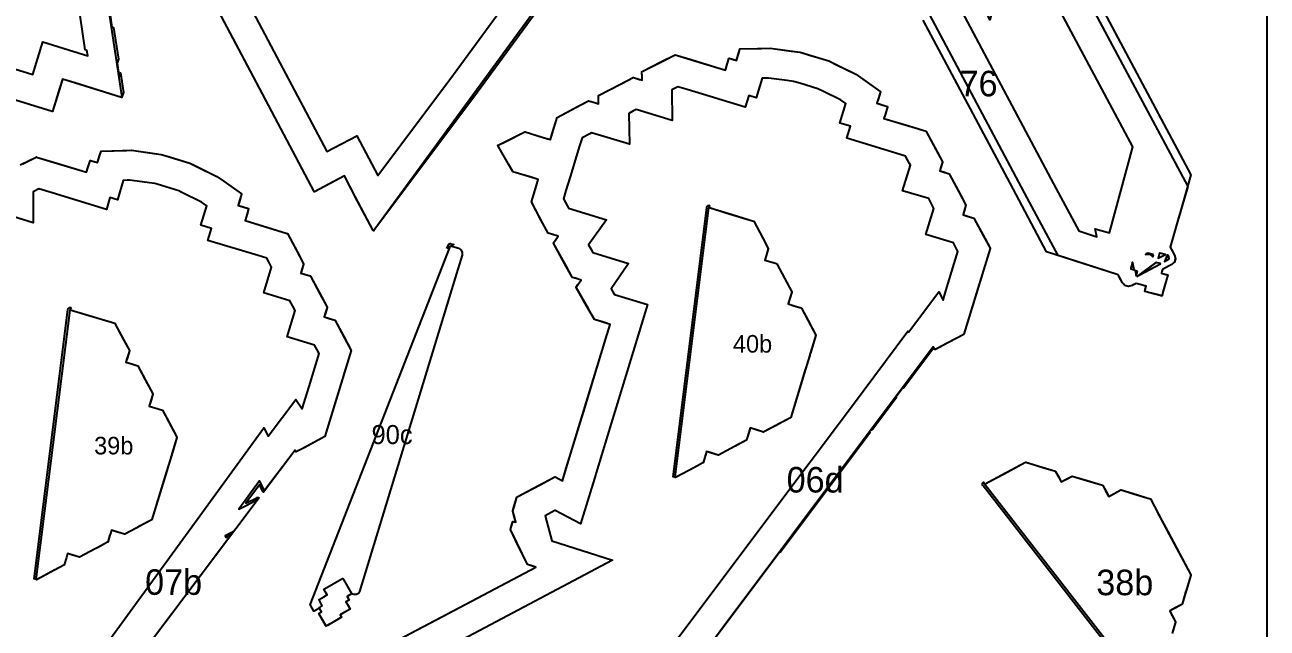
# Model space of a CAD drawing. Header units: millimetres. Extents: x 0 to 500, y 0 to 700.
# Drawn here: x 208.3 to 500, y 285.6 to 427.4 of the extents above; entities that cross this region are included whole.
import ezdxf
from ezdxf.enums import TextEntityAlignment as Align

# ---------------------------------------------------------------- set-up
doc = ezdxf.new("R2010")
doc.units = ezdxf.units.MM
for name, color, linetype in [('CORTE', 1, 'Continuous'), ('GRABADO', 5, 'Continuous'), ('HOJA', 8, 'Continuous')]:
    doc.layers.add(name, color=color, linetype=linetype)

msp = doc.modelspace()

# ---------------------------------------------------------------- linework, layer by layer
at = {"layer": 'CORTE'}
for points in [[(176.16, 426.23), (210.19, 415.74), (212.54, 423.36), (222.09, 420.41), (223.07, 420.12), (222.88, 421.34), (222.48, 421.47), (219.7, 440.92), (219.83, 441.35), (207.56, 521.9)], [(214.97, 516.4), (231.12, 410.42), (231.12, 410.41), (231.12, 410.4), (231.12, 410.4), (231.12, 410.39), (231.12, 410.38), (231.12, 410.38), (231.12, 410.37), (231.11, 410.36), (231.11, 410.36), (231.1, 410.35), (231.1, 410.35), (231.09, 410.34), (231.08, 410.34), (231.08, 410.34), (231.07, 410.33), (231.06, 410.33), (231.06, 410.33), (231.05, 410.33), (231.04, 410.33), (231.03, 410.33), (231.03, 410.33), (221.22, 413.36), (217.17, 414.61), (216.49, 412.42), (214.84, 407.05), (214.84, 407.05), (214.83, 407.04), (214.83, 407.04), (214.82, 407.03), (214.82, 407.03), (214.81, 407.02), (214.81, 407.02), (214.8, 407.01), (214.8, 407.01), (214.79, 407.01), (214.78, 407.01), (214.77, 407), (214.77, 407), (214.76, 407), (214.75, 407.01), (214.75, 407.01), (178.42, 418.21)], [(260.44, 433.09), (266.78, 421.08), (266.78, 421.08), (279.2, 397.6), (286.25, 401.32), (291.2, 391.97), (309, 415.72), (358.23, 483.09)], [(354.07, 466.37), (290.24, 379.03), (290.24, 379.03), (290.24, 379.02), (290.23, 379.01), (290.22, 379.01), (290.22, 379.01), (290.21, 379.01), (290.2, 379), (290.2, 379), (290.19, 379), (290.18, 379), (290.18, 379), (290.17, 379), (290.16, 379), (290.15, 379.01), (290.15, 379.01), (290.14, 379.01), (290.14, 379.02), (290.13, 379.02), (290.13, 379.03), (290.12, 379.03), (290.12, 379.04), (286.46, 385.96), (283.34, 391.86), (280.14, 390.17), (276.35, 388.17), (276.35, 388.17), (276.34, 388.16), (276.33, 388.16), (276.33, 388.16), (276.32, 388.16), (276.31, 388.16), (276.3, 388.16), (276.3, 388.16), (276.29, 388.17), (276.28, 388.17), (276.28, 388.17), (276.27, 388.18), (276.27, 388.18), (276.26, 388.19), (276.26, 388.19), (276.25, 388.2), (262.71, 413.82), (251.01, 435.94)], [(461.72, 430.38), (482.11, 392.12), (479.5, 382.97), (479.13, 381.7), (477.25, 375.12), (477.82, 374.06), (478.26, 373.23), (478.39, 372.67), (478.45, 372.43), (478.38, 372.19), (478.21, 371.63), (478.03, 371.47), (477.61, 371.07), (476.96, 370.73), (475.39, 369.9), (475.26, 369.4), (475.19, 369.13), (475.16, 369.03), (476.26, 368.73), (476.41, 368.69), (476.65, 368.63), (475.7, 365.08), (475.38, 363.92), (475.35, 363.79), (475.32, 363.68), (475.06, 363.75), (474.89, 363.79), (474.14, 364), (471.28, 364.76), (471.38, 365.12), (471.6, 365.97), (471.43, 366.01), (470.72, 366.2), (469.58, 366.51), (469.22, 366.61), (468.56, 366.25), (468.56, 366.25), (468.27, 366.1), (467.69, 365.97), (467.44, 365.91), (466.85, 366.09), (466.6, 366.16), (466.19, 366.61), (466.02, 366.79), (465.31, 368.11), (465.04, 368.61), (458.67, 370.68), (448.23, 374.06), (439.64, 390.18), (419.25, 428.45)], [(283.04, 276.04), (311.67, 291.18), (328.28, 299.96), (327.14, 300.32), (326.37, 300.57), (326.36, 300.57), (326.36, 300.57), (326.35, 300.58), (326.34, 300.58), (326.34, 300.59), (326.33, 300.59), (326.33, 300.6), (326.33, 300.6), (323.52, 306.32), (322.32, 308.78), (322.31, 308.79), (322.31, 308.79), (322.31, 308.8), (322.31, 308.81), (322.31, 308.81), (322.31, 308.82), (322.31, 308.83), (322.31, 308.83), (322.72, 310.11), (322.89, 310.66), (322.9, 310.67), (322.9, 310.68), (322.9, 310.68), (322.91, 310.69), (322.91, 310.69), (322.92, 310.7), (322.93, 310.7), (322.93, 310.71), (322.94, 310.71), (322.94, 310.71), (322.95, 310.71), (322.96, 310.71), (322.97, 310.71), (322.98, 310.71), (322.98, 310.71), (322.99, 310.71), (323.21, 310.64), (323.59, 310.52), (323.1, 312.29), (322.88, 313.12), (322.88, 313.12), (322.87, 313.13), (322.87, 313.14), (322.87, 313.14), (322.88, 313.15), (322.88, 313.15), (323.18, 314.14), (323.87, 316.41), (323.87, 316.42), (323.87, 316.42), (323.88, 316.43), (323.88, 316.43), (323.89, 316.44), (323.89, 316.45), (323.9, 316.45), (323.9, 316.45), (330.11, 319.73), (332.78, 321.15), (332.79, 321.15), (332.8, 321.15), (332.8, 321.15), (332.81, 321.16), (332.82, 321.16), (332.82, 321.16), (332.83, 321.15), (332.84, 321.15), (332.85, 321.15), (332.85, 321.15), (333.67, 320.73), (334.56, 320.26), (335.45, 323.19), (335.52, 323.43), (339.78, 337.4), (344.67, 353.46), (345.75, 356.99), (343.78, 357.59), (342.07, 358.11), (342.07, 358.12), (342.06, 358.12), (342.06, 358.12), (342.05, 358.13), (342.05, 358.13), (342.04, 358.14), (342.04, 358.14), (342.03, 358.15), (340.62, 360.65), (337.78, 365.68), (337.78, 365.68), (337.78, 365.69), (337.77, 365.7), (337.77, 365.71), (337.77, 365.71), (337.77, 365.72), (337.77, 365.73), (337.78, 365.73), (337.78, 365.74), (337.78, 365.75), (337.78, 365.75), (338.18, 366.33), (338.92, 367.41), (337.6, 367.82), (336.89, 368.03), (336.89, 368.03), (336.88, 368.04), (336.87, 368.05), (336.86, 368.05), (336.86, 368.06), (336.86, 368.06), (336.85, 368.06), (335.39, 370.72), (332.45, 376.07), (332.45, 376.07), (332.44, 376.08), (332.44, 376.09), (332.44, 376.1), (332.44, 376.1), (332.44, 376.11), (332.44, 376.12), (332.44, 376.13), (332.45, 376.13), (332.45, 376.14), (332.45, 376.15), (332.84, 376.69), (333.55, 377.7), (332.02, 378.17), (331.2, 378.42), (331.19, 378.42), (331.19, 378.42), (331.18, 378.43), (331.17, 378.44), (331.17, 378.44), (331.16, 378.45), (331.16, 378.45), (329.86, 380.88), (327.26, 385.77), (327.26, 385.77), (327.26, 385.78), (327.26, 385.79), (327.25, 385.79), (327.25, 385.8), (327.25, 385.81), (327.26, 385.82), (327.26, 385.82), (328.41, 389.61), (328.86, 391.07), (327.2, 391.57), (322.93, 392.87), (322.93, 392.87), (322.93, 392.87), (322.92, 392.88), (322.91, 392.88), (322.9, 392.89), (322.9, 392.9), (322.89, 392.9), (322.89, 392.9), (321.88, 394.66), (319.39, 399), (319.39, 399.01), (319.39, 399.01), (319.38, 399.02), (319.38, 399.03), (319.38, 399.03), (319.38, 399.04), (319.38, 399.05), (319.38, 399.05), (319.39, 399.06), (319.39, 399.07), (319.39, 399.08), (319.4, 399.08), (319.4, 399.08), (319.41, 399.09), (319.42, 399.1), (319.42, 399.1), (321.24, 400), (325.72, 402.21), (325.73, 402.21), (325.74, 402.22), (325.75, 402.22), (325.77, 402.22), (325.78, 402.22), (325.78, 402.21), (330.05, 400.91), (331.7, 400.41), (332.14, 401.85), (333.28, 405.59), (333.28, 405.6), (333.29, 405.6), (333.29, 405.61), (333.3, 405.62), (333.3, 405.62), (333.31, 405.63), (333.31, 405.63), (333.32, 405.63), (338.2, 408.24), (340.63, 409.53), (340.63, 409.53), (340.65, 409.54), (340.66, 409.54), (340.67, 409.54), (340.68, 409.54), (342.32, 409.04), (343.04, 408.82), (343.02, 409.38), (342.99, 410.73), (342.99, 410.73), (342.99, 410.74), (342.99, 410.75), (343, 410.75), (343, 410.76), (343, 410.76), (343.01, 410.77), (343.01, 410.78), (343.02, 410.78), (343.03, 410.79), (348.45, 413.59), (351.15, 414.98), (351.16, 414.98), (351.17, 414.98), (351.18, 414.99), (351.19, 414.99), (351.2, 414.98), (351.2, 414.98), (352.62, 414.55), (353.23, 414.37), (353.22, 414.96), (353.21, 416.38), (353.21, 416.38), (353.21, 416.39), (353.22, 416.4), (353.22, 416.4), (353.22, 416.41), (353.23, 416.42), (353.23, 416.42), (353.24, 416.43), (353.24, 416.44), (353.25, 416.44), (358.41, 419.03), (360.98, 420.32), (360.99, 420.33), (361.01, 420.33), (361.02, 420.33), (361.03, 420.33), (361.04, 420.32), (364.96, 419.13), (372.79, 416.74), (373.05, 417.6), (373.62, 419.46), (373.62, 419.47), (373.63, 419.47), (373.63, 419.48), (373.64, 419.49), (373.64, 419.49), (373.65, 419.5), (373.66, 419.5), (373.67, 419.51), (373.68, 419.51), (373.69, 419.51), (373.7, 419.51), (373.71, 419.51), (374.88, 419.16), (375.38, 419), (375.84, 420.51), (376.2, 421.67), (376.2, 421.67), (376.2, 421.68), (376.2, 421.69), (376.21, 421.69), (376.21, 421.7), (376.22, 421.7), (376.22, 421.71), (376.23, 421.71), (376.24, 421.71), (376.24, 421.72), (376.25, 421.72), (376.26, 421.72), (380.33, 421.82), (383.31, 421.89), (383.32, 421.89), (387.36, 421.34), (390.31, 420.94), (390.32, 420.94), (393.17, 420.07), (397.07, 418.88), (397.07, 418.88), (397.08, 418.88), (399.75, 417.56), (403.41, 415.77), (403.41, 415.77), (403.41, 415.77), (405.85, 414.04), (409.17, 411.69), (409.17, 411.69), (409.18, 411.68), (409.19, 411.67), (409.19, 411.67), (409.2, 411.66), (409.2, 411.65), (409.2, 411.65), (409.2, 411.64), (409.2, 411.63), (409.2, 411.62), (409.2, 411.62), (408.72, 410.03), (408.38, 408.94), (409.14, 408.71), (410.81, 408.2), (410.82, 408.2), (410.83, 408.2), (410.83, 408.19), (410.84, 408.19), (410.85, 408.17), (410.86, 408.17), (410.86, 408.16), (410.86, 408.16), (410.86, 408.15), (410.86, 408.14), (410.86, 408.13), (410.86, 408.12), (410.86, 408.12), (410.29, 406.25), (410.03, 405.39), (416.61, 403.39), (419.91, 402.38), (419.92, 402.38), (419.93, 402.37), (419.94, 402.37), (419.95, 402.36), (419.96, 402.35), (419.96, 402.35), (422.5, 397.57), (423.77, 395.19), (423.77, 395.19), (423.77, 395.18), (423.78, 395.18), (423.78, 395.17), (423.78, 395.15), (423.78, 395.14), (423.78, 395.14), (423.34, 393.7), (423.14, 393.06), (423.82, 392.85), (425.32, 392.39), (425.33, 392.39), (425.34, 392.39), (425.34, 392.38), (425.35, 392.38), (425.36, 392.37), (425.36, 392.37), (425.37, 392.36), (425.37, 392.36), (427.98, 387.46), (429.28, 385.02), (429.28, 385.02), (429.28, 385.01), (429.29, 385), (429.29, 384.99), (429.29, 384.98), (429.28, 384.97), (429.28, 384.97), (428.82, 383.43), (428.6, 382.74), (429.39, 382.5), (431.12, 381.98), (431.12, 381.97), (431.13, 381.97), (431.14, 381.97), (431.14, 381.96), (431.15, 381.96), (431.16, 381.95), (431.16, 381.94), (433.68, 377.22), (434.93, 374.88), (434.93, 374.87), (434.93, 374.86), (434.93, 374.86), (434.94, 374.85), (434.94, 374.84), (434.93, 374.83), (434.93, 374.82), (430.83, 361.36), (428.79, 354.67), (428.79, 354.67), (428.79, 354.66), (428.78, 354.65), (428.78, 354.65), (428.77, 354.64), (428.77, 354.64), (428.76, 354.63), (424.88, 352.56), (423.42, 351.78), (422.96, 351.54), (422.21, 351.15), (422.13, 351.12), (422.13, 351.12), (422.11, 351.11), (422.04, 351.07), (422.04, 351.07), (422.03, 351.07), (422.02, 351.06), (422.01, 351.06), (422, 351.06), (421.99, 351.07), (421.99, 351.07), (421.98, 351.07), (421.97, 351.07), (421.97, 351.08), (421.96, 351.08), (421.96, 351.09), (421.95, 351.09), (421.95, 351.1), (421.94, 351.1), (421.82, 351.34), (421.62, 351.73), (322.24, 219.03)], [(323.2, 231.98), (382.74, 311.45), (382.74, 311.45), (402.37, 337.66), (402.37, 337.66), (415.64, 355.38), (415.76, 355.15), (422.9, 364.64), (423.91, 362.66), (424.59, 364.91), (427.39, 374.14), (427.22, 374.45), (426.32, 376.12), (419.87, 378.09), (421.75, 384.26), (421.52, 384.7), (420.53, 386.54), (414.4, 388.4), (416.24, 394.43), (416.05, 394.8), (415.12, 396.52), (413.82, 396.92), (401.3, 400.74), (402.15, 403.53), (399.65, 404.29), (401.04, 408.87), (399.82, 409.73), (395.84, 411.68), (394.49, 412.35), (390.25, 413.64), (388.81, 414.08), (387.32, 414.28), (382.92, 414.88), (381.46, 414.85), (381.43, 414.85), (380.04, 410.26), (378.3, 410.79), (377.45, 408), (363.83, 412.16), (361.63, 412.82), (361, 412.5), (360.25, 412.11), (360.31, 404.89), (351.86, 407.47), (351.07, 407.06), (350.09, 406.55), (350.26, 399.3), (341.39, 402), (340.96, 401.77), (339.14, 400.79), (338.58, 398.96), (336.36, 391.67), (336.36, 391.67), (335.37, 388.44), (334.8, 386.51), (335.74, 384.74), (335.99, 384.28), (344.86, 381.57), (340.67, 375.65), (341.18, 374.72), (341.64, 373.9), (350.08, 371.33), (346, 365.36), (346.39, 364.67), (346.77, 364), (354.49, 361.65), (351.12, 350.6), (345.12, 330.9), (342.44, 322.13), (342.35, 321.84), (338.8, 310.17), (332.85, 313.26), (332.79, 313.23), (330.45, 311.99), (332.07, 306.1), (346.3, 301.57), (311.15, 282.98)], [(207.83, 394.74), (210.98, 396.32), (210.99, 396.33), (211.01, 396.33), (211.02, 396.33), (211.03, 396.33), (211.04, 396.32), (215.85, 394.86), (222.79, 392.74), (223.12, 393.81), (223.62, 395.46), (223.62, 395.47), (223.63, 395.47), (223.63, 395.48), (223.64, 395.49), (223.64, 395.49), (223.65, 395.5), (223.66, 395.5), (223.67, 395.51), (223.68, 395.51), (223.69, 395.51), (223.7, 395.51), (223.71, 395.51), (224.75, 395.2), (225.38, 395), (225.95, 396.87), (226.2, 397.67), (226.2, 397.67), (226.2, 397.68), (226.2, 397.69), (226.21, 397.69), (226.21, 397.7), (226.22, 397.7), (226.22, 397.71), (226.23, 397.71), (226.24, 397.71), (226.24, 397.72), (226.25, 397.72), (226.26, 397.72), (231.25, 397.84), (233.31, 397.89), (233.32, 397.89), (238.27, 397.22), (240.31, 396.94), (240.32, 396.94), (242.29, 396.34), (247.07, 394.88), (247.07, 394.88), (247.08, 394.88), (248.92, 393.97), (253.41, 391.77), (253.41, 391.77), (253.41, 391.77), (255.1, 390.58), (259.17, 387.69), (259.17, 387.69), (259.18, 387.68), (259.19, 387.67), (259.19, 387.67), (259.2, 387.66), (259.2, 387.65), (259.2, 387.65), (259.2, 387.64), (259.2, 387.63), (259.2, 387.62), (259.2, 387.62), (258.61, 385.67), (258.38, 384.94), (259.33, 384.66), (260.81, 384.2), (260.82, 384.2), (260.83, 384.2), (260.83, 384.19), (260.84, 384.19), (260.85, 384.17), (260.86, 384.17), (260.86, 384.16), (260.86, 384.16), (260.86, 384.15), (260.86, 384.14), (260.86, 384.13), (260.86, 384.12), (260.86, 384.12), (260.36, 382.46), (260.03, 381.39), (265.86, 379.62), (269.91, 378.38), (269.92, 378.38), (269.93, 378.37), (269.94, 378.37), (269.95, 378.36), (269.96, 378.35), (269.96, 378.35), (272.22, 374.11), (273.77, 371.19), (273.77, 371.19), (273.77, 371.18), (273.78, 371.18), (273.78, 371.17), (273.78, 371.15), (273.78, 371.14), (273.78, 371.14), (273.39, 369.86), (273.14, 369.06), (273.99, 368.8), (275.32, 368.39), (275.33, 368.39), (275.34, 368.39), (275.34, 368.38), (275.35, 368.38), (275.36, 368.37), (275.36, 368.37), (275.37, 368.36), (275.37, 368.36), (277.69, 364.01), (279.28, 361.02), (279.28, 361.02), (279.28, 361.01), (279.29, 361), (279.29, 360.99), (279.29, 360.98), (279.28, 360.97), (279.28, 360.97), (278.87, 359.61), (278.6, 358.74), (279.59, 358.44), (281.12, 357.98), (281.12, 357.97), (281.13, 357.97), (281.14, 357.97), (281.14, 357.96), (281.15, 357.96), (281.16, 357.95), (281.16, 357.94), (283.39, 353.75), (284.93, 350.88), (284.93, 350.87), (284.93, 350.86), (284.93, 350.86), (284.94, 350.85), (284.94, 350.84), (284.93, 350.83), (284.93, 350.82), (281.29, 338.88), (278.79, 330.67), (278.79, 330.67), (278.79, 330.66), (278.78, 330.65), (278.78, 330.65), (278.77, 330.64), (278.77, 330.64), (278.76, 330.63), (275.32, 328.8), (274.02, 328.1), (272.96, 327.54), (272.29, 327.2), (272.12, 327.11), (272.12, 327.11), (272.11, 327.1), (272.04, 327.07), (272.04, 327.07), (272.03, 327.07), (272.02, 327.06), (272.01, 327.06), (272, 327.06), (271.99, 327.07), (271.99, 327.07), (271.98, 327.07), (271.97, 327.07), (271.97, 327.08), (271.96, 327.08), (271.96, 327.09), (271.95, 327.09), (271.95, 327.1), (271.94, 327.1), (271.79, 327.42), (271.76, 327.47), (264.62, 317.98), (263.92, 319.35), (263.45, 320.27), (258.57, 313.56), (263.01, 315.82), (257.4, 308.37), (255.33, 307.31), (255.52, 306.93), (255.89, 307.12), (256.83, 307.6), (235.72, 279.51)], [(188.52, 228.42), (249.41, 312.02), (249.41, 312.02), (264.43, 332.65), (265.43, 330.7), (271.93, 339.35), (273.46, 337.19), (275.06, 342.43), (277.39, 350.14), (276.94, 350.98), (276.33, 352.12), (269.87, 354.09), (271.75, 360.26), (271.22, 361.25), (270.53, 362.54), (264.4, 364.4), (266.24, 370.43), (265.76, 371.34), (265.12, 372.52), (263.07, 373.15), (251.3, 376.74), (252.15, 379.53), (249.65, 380.29), (251.04, 384.87), (250.3, 385.4), (249.82, 385.73), (245.02, 388.09), (244.49, 388.35), (239.37, 389.91), (238.81, 390.08), (238.24, 390.16), (232.92, 390.88), (232.38, 390.87), (231.43, 390.84), (230.04, 386.26), (228.3, 386.79), (227.45, 384), (214.71, 387.89), (211.63, 388.81), (210.42, 388.21), (210.25, 388.12), (210.31, 380.89), (201.86, 383.47)], [(472.81, 269.04), (433.69, 319.38), (433.68, 319.38), (433.68, 319.39), (433.68, 319.4), (433.67, 319.41), (433.67, 319.41), (433.67, 319.42), (433.67, 319.43), (433.67, 319.43), (433.62, 319.45), (437.97, 321.76), (443.29, 324.6), (443.3, 324.6), (443.31, 324.6), (443.31, 324.6), (443.32, 324.6), (443.33, 324.61), (443.34, 324.6), (443.35, 324.6), (447.15, 323.44), (450.28, 322.49), (450.29, 322.49), (450.3, 322.48), (450.3, 322.48), (450.31, 322.47), (450.32, 322.46), (450.32, 322.46), (450.33, 322.45), (451.06, 321.07), (451.63, 320), (452.8, 320.62), (454.18, 321.36), (454.18, 321.36), (454.19, 321.37), (454.2, 321.37), (454.21, 321.37), (454.23, 321.37), (454.23, 321.37), (454.23, 321.37), (457.6, 320.34), (461.37, 319.19), (461.37, 319.19), (461.38, 319.19), (461.39, 319.18), (461.39, 319.18), (461.4, 319.17), (461.4, 319.17), (461.41, 319.16), (462.08, 317.9), (462.79, 316.57), (463.92, 317.17), (465.64, 318.09), (465.65, 318.09), (465.66, 318.1), (465.66, 318.1), (465.68, 318.1), (465.69, 318.1), (465.69, 318.1), (465.7, 318.1), (468.51, 317.24), (472.54, 316.01), (472.55, 316.01), (472.56, 316), (472.56, 316), (472.57, 315.99), (472.58, 315.98), (472.58, 315.98), (474.41, 312.55), (474.42, 312.52), (474.7, 312), (474.72, 311.96), (476.48, 308.66), (482.09, 298.14), (482.09, 298.13), (482.09, 298.12), (482.09, 298.12), (482.1, 298.11), (482.1, 298.1), (482.1, 298.09), (482.09, 298.09), (481.04, 294.63), (480.86, 294.05), (480.01, 291.24), (480.01, 291.24), (480, 291.23), (480, 291.22), (479.99, 291.21), (479.98, 291.21), (479.98, 291.2), (479.97, 291.2), (478.59, 290.46), (477.12, 289.68), (477.52, 288.93), (477.72, 288.55), (478.5, 287.09), (478.5, 287.09), (478.5, 287.08), (478.5, 287.07), (478.51, 287.07), (478.51, 287.06), (478.5, 287.05), (478.5, 287.04), (478.5, 287.04), (477.68, 284.35)]]:
    msp.add_lwpolyline(points, dxfattribs=at)
for points in [[(451.57, 430.39), (445.75, 441.32), (440.17, 442.89), (438.87, 443.26), (434.9, 428.53), (432.3, 434.39), (432.07, 433.54), (429.22, 436.41), (427.67, 431.69), (449.86, 390.04), (455.76, 378.98), (460.04, 377.59), (459.64, 379.41), (463, 378.5), (468.44, 398.72), (451.57, 430.39)], [(368.96, 384.4), (368.94, 384.45), (373.14, 383.17), (379.42, 381.26), (379.42, 381.25), (379.43, 381.25), (379.43, 381.25), (379.44, 381.24), (379.45, 381.24), (379.46, 381.23), (379.46, 381.22), (381.49, 377.41), (382.87, 374.82), (382.87, 374.82), (382.87, 374.81), (382.88, 374.8), (382.88, 374.79), (382.88, 374.78), (382.87, 374.77), (382.87, 374.77), (382.38, 373.14), (382.06, 372.11), (383.44, 371.69), (384.82, 371.27), (384.83, 371.27), (384.84, 371.26), (384.85, 371.26), (384.86, 371.25), (384.86, 371.24), (384.87, 371.24), (384.87, 371.23), (386.67, 367.86), (388.38, 364.65), (388.38, 364.65), (388.38, 364.64), (388.38, 364.63), (388.38, 364.62), (388.38, 364.62), (388.38, 364.61), (388.38, 364.6), (387.93, 363.12), (387.53, 361.79), (388.87, 361.39), (390.62, 360.85), (390.62, 360.85), (390.63, 360.84), (390.64, 360.84), (390.65, 360.83), (390.66, 360.82), (390.66, 360.82), (390.66, 360.82), (392.16, 358), (394.03, 354.5), (394.03, 354.5), (394.03, 354.49), (394.03, 354.48), (394.03, 354.46), (394.03, 354.45), (394.03, 354.45), (392.8, 350.42), (392.79, 350.38), (392.6, 349.77), (392.59, 349.72), (391.4, 345.83), (388.14, 335.12), (388.14, 335.11), (388.13, 335.1), (388.13, 335.1), (388.13, 335.09), (388.12, 335.08), (388.11, 335.08), (388.11, 335.07), (385.11, 333.47), (384.61, 333.21), (381.79, 331.71), (381.79, 331.71), (381.78, 331.7), (381.77, 331.7), (381.76, 331.7), (381.75, 331.7), (381.74, 331.7), (381.74, 331.7), (380.11, 332.2), (378.64, 332.65), (378.42, 331.9), (378.3, 331.52), (377.79, 329.84), (377.79, 329.84), (377.78, 329.83), (377.78, 329.82), (377.78, 329.82), (377.77, 329.81), (377.76, 329.8), (377.76, 329.8), (377.76, 329.8), (375.47, 328.58), (375.42, 328.56), (374.95, 328.3), (371.17, 326.29), (371.17, 326.29), (371.16, 326.29), (371.15, 326.29), (371.15, 326.28), (371.14, 326.28), (371.13, 326.28), (371.13, 326.29), (371.12, 326.29), (369.27, 326.85), (368.36, 327.13), (368.09, 326.26), (367.55, 324.47), (367.54, 324.47), (367.54, 324.46), (367.54, 324.45), (367.53, 324.45), (367.53, 324.44), (367.52, 324.44), (367.51, 324.43), (367.51, 324.43), (365.41, 323.31), (365.39, 323.3), (361.22, 321.08), (361.11, 321.02), (361.11, 321.02), (361.1, 321.01), (361.09, 321.01), (361.09, 321.01), (361.08, 321.01), (361.07, 321.01), (361.06, 321.01), (361.05, 321.02), (361.05, 321.02), (361.04, 321.02), (361.03, 321.03), (361.03, 321.03), (361.02, 321.03), (361.02, 321.04), (361.01, 321.05), (361.01, 321.05), (361.01, 321.06), (361.01, 321.07), (361, 321.08), (361, 321.08), (361, 321.09), (361, 321.09), (368.94, 384.36), (368.94, 384.36), (368.94, 384.37), (368.95, 384.38), (368.95, 384.38), (368.96, 384.39), (368.96, 384.4), (368.96, 384.4)], [(308.22, 375.48), (309.15, 375.19), (309.9, 374.97), (310.11, 374.9), (310.64, 374.57), (310.69, 374.54), (310.72, 374.48), (311.02, 373.93), (311.02, 373.86), (311, 373.24), (309.39, 367.96), (286.92, 294.25), (286.9, 294.22), (286.63, 293.79), (286.19, 293.55), (286.14, 293.53), (285.64, 293.54), (285.59, 293.55), (285.03, 293.72), (285.05, 293.69), (284.25, 293.23), (283.97, 293.07), (284.09, 292.86), (284.41, 292.3), (284.46, 292.21), (284.39, 292.17), (283.72, 291.79), (284.64, 290.2), (284.68, 290.11), (282.91, 289.09), (282.86, 289.06), (282.82, 289.04), (282.36, 288.78), (282.63, 288.31), (282.7, 288.18), (280.31, 286.8), (279.97, 286.61), (279.15, 286.14), (279.08, 286.1), (278.93, 286.35), (277.35, 289.1), (277.46, 289.16), (277.98, 289.47), (277.98, 289.47), (277.49, 290.33), (276.27, 289.63), (276.19, 289.58), (275.35, 291.03), (275.32, 291.09), (308.22, 375.48)], [(473.3, 373.35), (473.18, 373.38), (471.95, 373.71), (471.62, 373.54), (471.45, 373.45), (472.43, 373.46), (473.16, 372.83), (473.3, 373.35)], [(474.88, 373.72), (474.75, 373.76), (474.43, 372.57), (474.42, 372.54), (475.96, 373.3), (476.14, 373.38), (474.88, 373.72)], [(477.01, 372.48), (477, 372.49), (476.95, 372.73), (476.9, 372.83), (476.61, 373.37), (476.56, 373.26), (475.93, 371.76), (476.79, 372.22), (476.81, 372.24), (476.98, 372.4), (477.01, 372.48)], [(468.43, 371.4), (468.39, 371.59), (468.03, 370.24), (467.98, 370.07), (468.78, 369.85), (468.43, 371.4)], [(469.39, 368.27), (470.01, 368.6), (474.98, 371.25), (474.91, 371.27), (473.9, 371.54), (469.39, 368.27)], [(469.53, 369.49), (469.38, 369.53), (468.98, 369.64), (469.25, 368.42), (469.53, 369.49)], [(218.96, 360.4), (218.94, 360.45), (223.39, 359.09), (229.42, 357.26), (229.42, 357.25), (229.43, 357.25), (229.43, 357.25), (229.44, 357.24), (229.45, 357.24), (229.46, 357.23), (229.46, 357.22), (231.41, 353.56), (232.87, 350.82), (232.87, 350.82), (232.87, 350.81), (232.88, 350.8), (232.88, 350.79), (232.88, 350.78), (232.87, 350.77), (232.87, 350.77), (232.4, 349.21), (232.06, 348.11), (233.39, 347.71), (234.82, 347.27), (234.83, 347.27), (234.84, 347.26), (234.85, 347.26), (234.86, 347.25), (234.86, 347.24), (234.87, 347.24), (234.87, 347.23), (236.6, 343.99), (238.38, 340.65), (238.38, 340.65), (238.38, 340.64), (238.38, 340.63), (238.38, 340.62), (238.38, 340.62), (238.38, 340.61), (238.38, 340.6), (237.95, 339.18), (237.53, 337.79), (238.81, 337.4), (240.62, 336.85), (240.62, 336.85), (240.63, 336.84), (240.64, 336.84), (240.65, 336.83), (240.66, 336.82), (240.66, 336.82), (240.66, 336.82), (242.1, 334.11), (244.03, 330.5), (244.03, 330.5), (244.03, 330.49), (244.03, 330.48), (244.03, 330.46), (244.03, 330.45), (244.03, 330.45), (242.85, 326.58), (242.84, 326.54), (242.66, 325.95), (242.65, 325.91), (241.51, 322.17), (238.14, 311.12), (238.14, 311.11), (238.13, 311.1), (238.13, 311.1), (238.13, 311.09), (238.12, 311.08), (238.11, 311.08), (238.11, 311.07), (235.01, 309.42), (234.49, 309.15), (231.79, 307.71), (231.79, 307.71), (231.78, 307.7), (231.77, 307.7), (231.76, 307.7), (231.75, 307.7), (231.74, 307.7), (231.74, 307.7), (230.18, 308.18), (228.64, 308.65), (228.41, 307.87), (228.29, 307.47), (227.79, 305.84), (227.79, 305.84), (227.78, 305.83), (227.78, 305.82), (227.78, 305.82), (227.77, 305.81), (227.76, 305.8), (227.76, 305.8), (227.76, 305.8), (225.37, 304.53), (225.32, 304.5), (224.83, 304.24), (221.17, 302.29), (221.17, 302.29), (221.16, 302.29), (221.15, 302.29), (221.15, 302.28), (221.14, 302.28), (221.13, 302.28), (221.13, 302.29), (221.12, 302.29), (219.32, 302.83), (218.36, 303.13), (218.07, 302.21), (217.55, 300.47), (217.54, 300.47), (217.54, 300.46), (217.54, 300.45), (217.53, 300.45), (217.53, 300.44), (217.52, 300.44), (217.51, 300.43), (217.51, 300.43), (215.29, 299.25), (215.27, 299.24), (211.22, 297.08), (211.11, 297.02), (211.11, 297.02), (211.1, 297.01), (211.09, 297.01), (211.09, 297.01), (211.08, 297.01), (211.07, 297.01), (211.06, 297.01), (211.05, 297.02), (211.05, 297.02), (211.04, 297.02), (211.03, 297.03), (211.03, 297.03), (211.02, 297.03), (211.02, 297.04), (211.01, 297.05), (211.01, 297.05), (211.01, 297.06), (211.01, 297.07), (211, 297.08), (211, 297.08), (211, 297.09), (211, 297.09), (218.94, 360.36), (218.94, 360.37), (218.94, 360.37), (218.94, 360.38), (218.95, 360.38), (218.95, 360.39), (218.96, 360.4), (218.96, 360.4)]]:
    msp.add_lwpolyline(points, close=True, dxfattribs=at)
at = {"layer": 'GRABADO'}
for points in [[(352.78, 463.77), (314.63, 411.56), (290.25, 379.03), (290.24, 379.03), (290.24, 379.03), (290.24, 379.03), (290.24, 379.03), (290.24, 379.03), (290.24, 379.03), (290.24, 379.02), (290.24, 379.02), (290.24, 379.02), (290.24, 379.02), (290.23, 379.02), (290.23, 379.02), (290.23, 379.01), (290.23, 379.01), (290.23, 379.01), (290.23, 379.01), (290.22, 379.01), (290.22, 379.01), (290.22, 379.01), (290.22, 379.01), (290.22, 379.01), (290.22, 379.01), (290.22, 379.01), (290.21, 379.01), (290.21, 379.01), (290.21, 379), (290.21, 379), (290.21, 379), (290.2, 379), (290.2, 379), (290.2, 379), (290.2, 379), (290.2, 379), (290.2, 379), (290.19, 379), (290.19, 379), (290.19, 379), (290.19, 379), (290.18, 379), (290.18, 379), (290.18, 379), (290.18, 379), (290.17, 379), (290.17, 379), (290.17, 379), (290.17, 379), (290.17, 379), (290.16, 379), (290.16, 379), (290.16, 379), (290.16, 379.01), (290.16, 379.01), (290.16, 379.01), (290.15, 379.01), (290.15, 379.01), (290.15, 379.01), (290.15, 379.01), (290.14, 379.01), (290.14, 379.01), (290.14, 379.02), (290.14, 379.02), (290.14, 379.02), (290.13, 379.02), (290.13, 379.02), (290.13, 379.02), (290.13, 379.02), (290.13, 379.02), (290.13, 379.03), (290.12, 379.03), (290.12, 379.03), (290.12, 379.04), (290.12, 379.04), (290.12, 379.04), (290.12, 379.04), (285.89, 387.04), (283.34, 391.86), (280.73, 390.48), (276.35, 388.17), (276.35, 388.17), (276.34, 388.16), (276.33, 388.16), (276.33, 388.16), (276.32, 388.16), (276.31, 388.16), (276.3, 388.16), (276.3, 388.16), (276.29, 388.17), (276.28, 388.17), (276.28, 388.17), (276.27, 388.18), (276.27, 388.18), (276.26, 388.19), (276.26, 388.19), (276.25, 388.2), (260.59, 417.81), (251.01, 435.94)], [(226.85, 440.35), (228.78, 426.85), (229.14, 426.74), (230.27, 419.32), (229.99, 418.39), (230.45, 415.13), (230.76, 416.12), (231.46, 411.5), (231.12, 410.39), (231.12, 410.39), (231.12, 410.38), (231.12, 410.38), (231.12, 410.38), (231.12, 410.38), (231.12, 410.37), (231.12, 410.37), (231.12, 410.37), (231.11, 410.37), (231.11, 410.37), (231.11, 410.37), (231.11, 410.36), (231.11, 410.36), (231.11, 410.36), (231.11, 410.36), (231.11, 410.36), (231.11, 410.36), (231.1, 410.36), (231.1, 410.35), (231.1, 410.35), (231.1, 410.35), (231.1, 410.35), (231.1, 410.35), (231.1, 410.35), (231.09, 410.35), (231.09, 410.35), (231.09, 410.35), (231.09, 410.34), (231.09, 410.34), (231.09, 410.34), (231.08, 410.34), (231.08, 410.34), (231.08, 410.34), (231.07, 410.34), (231.07, 410.33), (231.06, 410.33), (231.06, 410.33), (231.06, 410.33), (231.05, 410.33), (231.05, 410.33), (231.05, 410.33), (231.05, 410.33), (231.04, 410.33), (231.04, 410.33), (231.04, 410.33), (231.03, 410.33), (231.03, 410.33), (220.05, 413.72), (217.17, 414.61), (216.69, 413.06), (214.84, 407.05), (214.84, 407.05), (214.83, 407.04), (214.83, 407.04), (214.82, 407.03), (214.82, 407.03), (214.81, 407.02), (214.81, 407.02), (214.8, 407.01), (214.8, 407.01), (214.79, 407.01), (214.78, 407.01), (214.77, 407), (214.77, 407), (214.76, 407), (214.75, 407.01), (214.75, 407.01), (174.1, 419.54)], [(457.74, 433.68), (481.34, 389.41), (479.14, 381.71), (478.83, 380.65), (477.25, 375.12), (477.73, 374.24), (478.26, 373.23), (478.38, 372.72), (478.45, 372.43), (478.36, 372.15), (478.21, 371.63), (477.99, 371.43), (477.61, 371.07), (476.82, 370.66), (475.39, 369.9), (475.27, 369.44), (475.19, 369.12), (475.16, 369.03), (476.19, 368.75), (476.37, 368.7), (476.65, 368.63), (475.76, 365.31), (475.38, 363.91), (475.35, 363.79), (475.32, 363.68), (475.07, 363.74), (474.87, 363.8), (473.95, 364.04), (471.28, 364.76), (471.39, 365.18), (471.6, 365.97), (471.38, 366.02), (470.72, 366.2), (469.67, 366.49), (469.22, 366.61), (468.62, 366.29), (468.62, 366.29), (468.27, 366.1), (467.74, 365.98), (467.44, 365.91), (466.9, 366.07), (466.6, 366.16), (466.22, 366.57), (466.02, 366.79), (465.37, 368), (465.04, 368.61), (459.69, 370.35), (450.91, 373.19), (443.68, 386.75), (420.09, 431.03)], [(283.04, 276.04), (307.87, 289.17), (328.28, 299.96), (327.31, 300.27), (326.37, 300.57), (326.36, 300.57), (326.36, 300.57), (326.35, 300.58), (326.34, 300.58), (326.34, 300.59), (326.33, 300.59), (326.33, 300.6), (326.33, 300.6), (323.8, 305.76), (322.32, 308.78), (322.31, 308.79), (322.31, 308.79), (322.31, 308.8), (322.31, 308.81), (322.31, 308.81), (322.31, 308.82), (322.31, 308.83), (322.31, 308.83), (322.68, 309.99), (322.89, 310.66), (322.9, 310.67), (322.9, 310.68), (322.9, 310.68), (322.91, 310.69), (322.91, 310.69), (322.92, 310.7), (322.93, 310.7), (322.93, 310.71), (322.94, 310.71), (322.94, 310.71), (322.95, 310.71), (322.96, 310.71), (322.97, 310.71), (322.98, 310.71), (322.98, 310.71), (322.99, 310.71), (323.26, 310.62), (323.59, 310.52), (323.15, 312.11), (322.88, 313.12), (322.88, 313.12), (322.87, 313.13), (322.87, 313.14), (322.87, 313.14), (322.88, 313.15), (322.88, 313.15), (323.24, 314.36), (323.87, 316.41), (323.87, 316.42), (323.87, 316.42), (323.88, 316.43), (323.88, 316.43), (323.89, 316.44), (323.89, 316.45), (323.9, 316.45), (323.9, 316.45), (329.5, 319.41), (332.78, 321.15), (332.79, 321.15), (332.8, 321.15), (332.8, 321.15), (332.81, 321.16), (332.82, 321.16), (332.82, 321.16), (332.83, 321.15), (332.84, 321.15), (332.85, 321.15), (332.85, 321.15), (333.85, 320.63), (334.56, 320.26), (335.66, 323.88), (335.75, 324.17), (338.42, 332.94), (344.42, 352.64), (345.75, 356.99), (344.17, 357.48), (342.07, 358.11), (342.07, 358.12), (342.06, 358.12), (342.06, 358.12), (342.05, 358.13), (342.05, 358.13), (342.04, 358.14), (342.04, 358.14), (342.03, 358.15), (340.3, 361.21), (337.78, 365.68), (337.78, 365.68), (337.78, 365.69), (337.77, 365.7), (337.77, 365.71), (337.77, 365.71), (337.77, 365.72), (337.77, 365.73), (337.78, 365.73), (337.78, 365.74), (337.78, 365.75), (337.78, 365.75), (338.27, 366.47), (338.92, 367.41), (337.76, 367.77), (336.89, 368.03), (336.89, 368.03), (336.88, 368.04), (336.87, 368.05), (336.86, 368.05), (336.86, 368.06), (336.86, 368.06), (336.85, 368.06), (335.06, 371.33), (332.45, 376.07), (332.45, 376.07), (332.44, 376.08), (332.44, 376.09), (332.44, 376.1), (332.44, 376.1), (332.44, 376.11), (332.44, 376.12), (332.44, 376.13), (332.45, 376.13), (332.45, 376.14), (332.45, 376.15), (332.93, 376.82), (333.55, 377.7), (332.2, 378.12), (331.2, 378.42), (331.19, 378.42), (331.19, 378.42), (331.18, 378.43), (331.17, 378.44), (331.17, 378.44), (331.16, 378.45), (331.16, 378.45), (329.57, 381.43), (327.26, 385.77), (327.26, 385.77), (327.26, 385.78), (327.26, 385.79), (327.25, 385.79), (327.25, 385.8), (327.25, 385.81), (327.26, 385.82), (327.26, 385.82), (328.67, 390.47), (328.86, 391.07), (328.17, 391.28), (322.93, 392.87), (322.93, 392.87), (322.92, 392.88), (322.91, 392.88), (322.9, 392.89), (322.9, 392.89), (322.9, 392.9), (322.89, 392.9), (322.89, 392.9), (322.45, 393.67), (319.39, 399), (319.39, 399.01), (319.39, 399.01), (319.38, 399.02), (319.38, 399.03), (319.38, 399.03), (319.38, 399.04), (319.38, 399.05), (319.38, 399.05), (319.39, 399.06), (319.39, 399.07), (319.39, 399.08), (319.4, 399.08), (319.4, 399.08), (319.41, 399.09), (319.42, 399.1), (319.42, 399.1), (320.22, 399.49), (325.72, 402.21), (325.73, 402.21), (325.74, 402.22), (325.75, 402.22), (325.77, 402.22), (325.78, 402.22), (325.78, 402.21), (331.02, 400.62), (331.7, 400.41), (331.88, 401), (333.28, 405.59), (333.28, 405.6), (333.29, 405.6), (333.29, 405.61), (333.3, 405.62), (333.3, 405.62), (333.31, 405.63), (333.31, 405.63), (333.32, 405.63), (337.65, 407.94), (340.63, 409.53), (340.63, 409.53), (340.65, 409.54), (340.66, 409.54), (340.67, 409.54), (340.68, 409.54), (342.14, 409.09), (343.04, 408.82), (343.02, 409.53), (342.99, 410.73), (342.99, 410.73), (342.99, 410.74), (342.99, 410.75), (343, 410.75), (343, 410.76), (343, 410.76), (343.01, 410.77), (343.01, 410.78), (343.02, 410.78), (343.03, 410.79), (347.84, 413.27), (351.15, 414.98), (351.16, 414.98), (351.17, 414.98), (351.18, 414.99), (351.19, 414.99), (351.2, 414.98), (351.2, 414.98), (352.46, 414.6), (353.23, 414.37), (353.22, 415.12), (353.21, 416.38), (353.21, 416.38), (353.21, 416.39), (353.22, 416.4), (353.22, 416.4), (353.22, 416.41), (353.23, 416.42), (353.23, 416.42), (353.24, 416.43), (353.24, 416.44), (353.25, 416.44), (357.83, 418.74), (360.98, 420.32), (360.99, 420.33), (361.01, 420.33), (361.02, 420.33), (361.03, 420.33), (361.04, 420.32), (365.85, 418.86), (372.79, 416.74), (373.12, 417.81), (373.62, 419.46), (373.62, 419.47), (373.63, 419.47), (373.63, 419.48), (373.64, 419.49), (373.64, 419.49), (373.65, 419.5), (373.66, 419.5), (373.67, 419.51), (373.68, 419.51), (373.69, 419.51), (373.7, 419.51), (373.71, 419.51), (374.75, 419.2), (375.38, 419), (375.95, 420.87), (376.2, 421.67), (376.2, 421.67), (376.2, 421.68), (376.2, 421.69), (376.21, 421.69), (376.21, 421.7), (376.22, 421.7), (376.22, 421.71), (376.23, 421.71), (376.24, 421.71), (376.24, 421.72), (376.25, 421.72), (376.26, 421.72), (381.25, 421.84), (383.31, 421.89), (383.32, 421.89), (388.27, 421.22), (390.31, 420.94), (390.32, 420.94), (392.29, 420.34), (397.07, 418.88), (397.07, 418.88), (397.08, 418.88), (398.92, 417.97), (403.41, 415.77), (403.41, 415.77), (403.41, 415.77), (405.1, 414.58), (409.17, 411.69), (409.17, 411.69), (409.18, 411.68), (409.19, 411.67), (409.19, 411.67), (409.2, 411.66), (409.2, 411.65), (409.2, 411.65), (409.2, 411.64), (409.2, 411.63), (409.2, 411.62), (409.2, 411.62), (408.61, 409.67), (408.38, 408.94), (409.33, 408.66), (410.81, 408.2), (410.82, 408.2), (410.83, 408.2), (410.83, 408.19), (410.84, 408.19), (410.85, 408.17), (410.86, 408.17), (410.86, 408.16), (410.86, 408.16), (410.86, 408.15), (410.86, 408.14), (410.86, 408.13), (410.86, 408.12), (410.86, 408.12), (410.36, 406.46), (410.03, 405.39), (415.86, 403.62), (419.91, 402.38), (419.92, 402.38), (419.93, 402.37), (419.94, 402.37), (419.95, 402.36), (419.96, 402.35), (419.96, 402.35), (422.22, 398.11), (423.77, 395.19), (423.77, 395.19), (423.77, 395.18), (423.78, 395.18), (423.78, 395.17), (423.78, 395.15), (423.78, 395.14), (423.78, 395.14), (423.39, 393.86), (423.14, 393.06), (423.99, 392.8), (425.32, 392.39), (425.33, 392.39), (425.34, 392.39), (425.34, 392.38), (425.35, 392.38), (425.36, 392.37), (425.36, 392.37), (425.37, 392.36), (425.37, 392.36), (427.69, 388.01), (429.28, 385.02), (429.28, 385.02), (429.28, 385.01), (429.29, 385), (429.29, 384.99), (429.29, 384.98), (429.28, 384.97), (429.28, 384.97), (428.87, 383.61), (428.6, 382.74), (429.59, 382.44), (431.12, 381.98), (431.12, 381.97), (431.13, 381.97), (431.14, 381.97), (431.14, 381.96), (431.15, 381.96), (431.16, 381.95), (431.16, 381.94), (433.39, 377.75), (434.93, 374.88), (434.93, 374.87), (434.93, 374.86), (434.93, 374.86), (434.94, 374.85), (434.94, 374.84), (434.93, 374.83), (434.93, 374.82), (431.29, 362.88), (428.79, 354.67), (428.79, 354.67), (428.79, 354.66), (428.78, 354.65), (428.78, 354.65), (428.77, 354.64), (428.77, 354.64), (428.76, 354.63), (425.32, 352.8), (424.02, 352.1), (422.96, 351.54), (422.29, 351.2), (422.12, 351.11), (422.12, 351.11), (422.11, 351.1), (422.04, 351.07), (422.04, 351.07), (422.03, 351.07), (422.02, 351.06), (422.01, 351.06), (422, 351.06), (421.99, 351.07), (421.99, 351.07), (421.98, 351.07), (421.97, 351.07), (421.97, 351.08), (421.96, 351.08), (421.96, 351.09), (421.95, 351.09), (421.95, 351.1), (421.94, 351.1), (421.79, 351.42), (421.76, 351.47), (414.62, 341.98), (414.51, 342.19), (412.57, 339.6), (413.01, 339.82), (407.4, 332.37), (407, 332.16), (406.42, 331.4), (406.83, 331.6), (385.72, 303.51), (385.59, 303.58), (322.25, 219.03)], [(207.25, 394.45), (210.98, 396.32), (210.99, 396.33), (211.01, 396.33), (211.02, 396.33), (211.03, 396.33), (211.04, 396.32), (216.74, 394.59), (222.79, 392.74), (223.18, 394.02), (223.62, 395.46), (223.62, 395.47), (223.63, 395.47), (223.63, 395.48), (223.64, 395.49), (223.64, 395.49), (223.65, 395.5), (223.66, 395.5), (223.67, 395.51), (223.68, 395.51), (223.69, 395.51), (223.7, 395.51), (223.71, 395.51), (224.62, 395.24), (225.38, 395), (226.06, 397.23), (226.2, 397.67), (226.2, 397.67), (226.2, 397.68), (226.2, 397.69), (226.21, 397.69), (226.21, 397.7), (226.22, 397.7), (226.22, 397.71), (226.23, 397.71), (226.24, 397.71), (226.24, 397.72), (226.25, 397.72), (226.26, 397.72), (232.18, 397.87), (233.31, 397.89), (233.32, 397.89), (239.18, 397.09), (240.31, 396.94), (240.32, 396.94), (241.41, 396.6), (247.07, 394.88), (247.07, 394.88), (247.08, 394.88), (248.1, 394.38), (253.41, 391.77), (253.41, 391.77), (253.41, 391.77), (254.34, 391.11), (259.17, 387.69), (259.17, 387.69), (259.18, 387.68), (259.19, 387.67), (259.19, 387.67), (259.2, 387.66), (259.2, 387.65), (259.2, 387.65), (259.2, 387.64), (259.2, 387.63), (259.2, 387.62), (259.2, 387.62), (258.5, 385.31), (258.38, 384.94), (259.52, 384.6), (260.81, 384.2), (260.82, 384.2), (260.83, 384.2), (260.83, 384.19), (260.84, 384.19), (260.85, 384.17), (260.86, 384.17), (260.86, 384.16), (260.86, 384.16), (260.86, 384.15), (260.86, 384.14), (260.86, 384.13), (260.86, 384.12), (260.86, 384.12), (260.42, 382.67), (260.03, 381.39), (265.11, 379.84), (269.91, 378.38), (269.92, 378.38), (269.93, 378.37), (269.94, 378.37), (269.95, 378.36), (269.96, 378.35), (269.96, 378.35), (271.93, 374.64), (273.77, 371.19), (273.77, 371.19), (273.77, 371.18), (273.78, 371.18), (273.78, 371.17), (273.78, 371.15), (273.78, 371.14), (273.78, 371.14), (273.44, 370.02), (273.14, 369.06), (274.16, 368.75), (275.32, 368.39), (275.33, 368.39), (275.34, 368.39), (275.34, 368.38), (275.35, 368.38), (275.36, 368.37), (275.36, 368.37), (275.37, 368.36), (275.37, 368.36), (277.39, 364.56), (279.28, 361.02), (279.28, 361.02), (279.28, 361.01), (279.29, 361), (279.29, 360.99), (279.29, 360.98), (279.28, 360.97), (279.28, 360.97), (278.92, 359.78), (278.6, 358.74), (279.78, 358.38), (281.12, 357.98), (281.12, 357.97), (281.13, 357.97), (281.14, 357.97), (281.14, 357.96), (281.15, 357.96), (281.16, 357.95), (281.16, 357.94), (283.11, 354.28), (284.93, 350.88), (284.93, 350.87), (284.93, 350.86), (284.93, 350.86), (284.94, 350.85), (284.94, 350.84), (284.93, 350.83), (284.93, 350.82), (281.75, 340.39), (278.79, 330.67), (278.79, 330.67), (278.79, 330.66), (278.78, 330.65), (278.78, 330.65), (278.77, 330.64), (278.77, 330.64), (278.76, 330.63), (275.75, 329.03), (274.62, 328.42), (272.96, 327.54), (272.37, 327.24), (272.11, 327.11), (272.11, 327.11), (272.1, 327.1), (272.04, 327.07), (272.04, 327.07), (272.03, 327.07), (272.02, 327.06), (272.01, 327.06), (272, 327.06), (271.99, 327.07), (271.99, 327.07), (271.98, 327.07), (271.97, 327.07), (271.97, 327.08), (271.96, 327.08), (271.96, 327.09), (271.95, 327.09), (271.95, 327.1), (271.94, 327.1), (271.76, 327.47), (264.32, 317.58), (264.3, 317.6), (264.26, 317.63), (264.23, 317.67), (264.2, 317.71), (264.18, 317.75), (263.48, 319.12), (263.38, 319.32), (260.2, 314.95), (262.78, 316.27), (262.82, 316.29), (262.87, 316.3), (262.92, 316.31), (262.97, 316.32), (263.02, 316.32), (263.07, 316.32), (263.12, 316.31), (263.17, 316.3), (263.21, 316.28), (263.26, 316.26), (263.3, 316.23), (263.31, 316.22), (235.72, 279.51)], [(472.41, 268.75), (433.29, 319.07), (433.26, 319.1), (433.23, 319.13), (433.2, 319.17), (433.18, 319.22), (433.16, 319.26), (433.14, 319.31), (433.13, 319.35), (433.13, 319.4), (433.12, 319.45), (433.13, 319.5), (433.13, 319.55), (433.15, 319.59), (433.16, 319.64), (433.18, 319.68), (433.21, 319.73), (433.24, 319.76), (433.27, 319.8), (433.31, 319.83), (433.35, 319.86), (433.39, 319.89), (433.41, 319.9), (433.64, 319.45), (437.73, 321.64), (443.29, 324.6), (443.29, 324.6), (443.3, 324.6), (443.31, 324.6), (443.31, 324.6), (443.32, 324.6), (443.33, 324.61), (443.34, 324.6), (443.35, 324.6), (447.31, 323.39), (450.28, 322.49), (450.29, 322.49), (450.3, 322.48), (450.3, 322.48), (450.31, 322.47), (450.32, 322.46), (450.32, 322.46), (450.33, 322.45), (451.09, 321.01), (451.63, 320), (452.85, 320.65), (454.18, 321.36), (454.18, 321.36), (454.19, 321.37), (454.2, 321.37), (454.21, 321.37), (454.23, 321.37), (454.23, 321.37), (454.23, 321.37), (457.75, 320.3), (461.37, 319.19), (461.37, 319.19), (461.38, 319.19), (461.39, 319.18), (461.39, 319.18), (461.4, 319.17), (461.4, 319.17), (461.41, 319.16), (462.11, 317.85), (462.79, 316.57), (463.97, 317.2), (465.64, 318.09), (465.65, 318.09), (465.66, 318.1), (465.66, 318.1), (465.68, 318.1), (465.69, 318.1), (465.69, 318.1), (465.7, 318.1), (468.63, 317.2), (472.54, 316.01), (472.55, 316.01), (472.56, 316), (472.56, 316), (472.57, 315.99), (472.58, 315.98), (472.58, 315.98), (474.48, 312.4), (474.5, 312.37), (474.79, 311.83), (474.81, 311.79), (476.65, 308.34), (482.09, 298.14), (482.09, 298.13), (482.09, 298.12), (482.09, 298.12), (482.1, 298.11), (482.1, 298.1), (482.1, 298.09), (482.09, 298.09), (481.07, 294.73), (480.9, 294.17), (480.01, 291.24), (480.01, 291.24), (480, 291.23), (480, 291.22), (479.99, 291.21), (479.98, 291.21), (479.98, 291.2), (479.97, 291.2), (478.53, 290.43), (477.12, 289.68), (477.5, 288.96), (477.7, 288.59), (478.5, 287.09), (478.5, 287.09), (478.5, 287.08), (478.5, 287.07), (478.51, 287.07), (478.51, 287.06), (478.5, 287.05), (478.5, 287.04), (478.5, 287.04), (477.72, 284.46)]]:
    msp.add_lwpolyline(points, dxfattribs=at)
for points in [[(369.04, 384.42), (369.04, 384.42), (372.89, 383.24), (379.42, 381.26), (379.42, 381.25), (379.43, 381.25), (379.43, 381.25), (379.44, 381.24), (379.45, 381.24), (379.46, 381.23), (379.46, 381.22), (381.57, 377.26), (382.87, 374.82), (382.87, 374.82), (382.87, 374.81), (382.88, 374.8), (382.88, 374.79), (382.88, 374.78), (382.87, 374.77), (382.87, 374.77), (382.36, 373.08), (382.06, 372.11), (383.5, 371.67), (384.82, 371.27), (384.83, 371.27), (384.84, 371.26), (384.85, 371.26), (384.86, 371.25), (384.86, 371.24), (384.87, 371.24), (384.87, 371.23), (386.74, 367.72), (388.38, 364.65), (388.38, 364.65), (388.38, 364.64), (388.38, 364.63), (388.38, 364.62), (388.38, 364.62), (388.38, 364.61), (388.38, 364.6), (387.91, 363.06), (387.53, 361.79), (388.92, 361.37), (390.62, 360.85), (390.62, 360.85), (390.63, 360.84), (390.64, 360.84), (390.65, 360.83), (390.66, 360.82), (390.66, 360.82), (390.66, 360.82), (392.22, 357.89), (394.03, 354.5), (394.03, 354.5), (394.03, 354.49), (394.03, 354.48), (394.03, 354.46), (394.03, 354.45), (394.03, 354.45), (392.75, 350.26), (392.74, 350.22), (392.55, 349.58), (392.53, 349.53), (391.3, 345.49), (388.14, 335.12), (388.14, 335.11), (388.13, 335.1), (388.13, 335.1), (388.13, 335.09), (388.12, 335.08), (388.11, 335.08), (388.11, 335.07), (385.2, 333.53), (384.72, 333.27), (381.79, 331.71), (381.79, 331.71), (381.78, 331.7), (381.77, 331.7), (381.76, 331.7), (381.75, 331.7), (381.74, 331.7), (381.74, 331.7), (380.05, 332.22), (378.64, 332.65), (378.43, 331.93), (378.32, 331.57), (377.79, 329.84), (377.79, 329.84), (377.78, 329.83), (377.78, 329.82), (377.78, 329.82), (377.77, 329.81), (377.76, 329.8), (377.76, 329.8), (377.76, 329.8), (375.56, 328.63), (375.52, 328.61), (375.07, 328.37), (371.17, 326.29), (371.17, 326.29), (371.16, 326.29), (371.15, 326.29), (371.15, 326.28), (371.14, 326.28), (371.13, 326.28), (371.13, 326.29), (371.12, 326.29), (369.21, 326.87), (368.36, 327.13), (368.11, 326.32), (367.55, 324.47), (367.54, 324.47), (367.54, 324.46), (367.54, 324.45), (367.53, 324.45), (367.53, 324.44), (367.52, 324.44), (367.51, 324.43), (367.51, 324.43), (365.54, 323.38), (365.52, 323.37), (361.21, 321.07), (361.11, 321.02), (361.11, 321.02), (361.11, 321.02), (361.11, 321.02), (361.1, 321.01), (361.09, 321.01), (361.09, 321.01), (361.09, 321.01), (361.09, 321.01), (361.08, 321.01), (361.08, 321.01), (361.08, 321.01), (361.08, 321.01), (361.07, 321.01), (361.07, 321.01), (361.07, 321.01), (361.07, 321.01), (361.07, 321.01), (361.06, 321.01), (361.06, 321.02), (360.77, 321.1), (360.51, 321.18), (368.44, 384.39), (368.44, 384.41), (368.44, 384.46), (368.44, 384.51), (368.45, 384.55), (368.46, 384.6), (368.48, 384.65), (368.5, 384.69), (368.52, 384.73), (368.55, 384.77), (368.59, 384.81), (368.62, 384.84), (368.66, 384.87), (368.7, 384.89), (368.75, 384.91), (368.79, 384.93), (368.84, 384.94), (368.89, 384.95), (368.94, 384.95), (368.99, 384.95), (369.04, 384.94), (369.08, 384.93), (369.1, 384.92), (368.95, 384.44), (369.03, 384.42), (369.04, 384.42)], [(307.43, 374.82), (307.76, 375.66), (307.78, 375.7), (307.8, 375.75), (307.83, 375.79), (307.87, 375.83), (307.9, 375.86), (307.94, 375.89), (307.98, 375.92), (308.03, 375.94), (308.08, 375.95), (308.12, 375.97), (308.17, 375.97), (308.22, 375.98), (308.27, 375.97), (308.32, 375.97), (308.37, 375.96), (309.05, 375.75), (307.43, 374.82)], [(473.3, 373.35), (473.2, 373.37), (471.95, 373.71), (471.65, 373.55), (471.44, 373.44), (472.43, 373.46), (473.16, 372.83), (473.3, 373.35)], [(474.86, 373.73), (474.75, 373.76), (474.42, 372.55), (474.42, 372.54), (475.99, 373.31), (476.14, 373.38), (474.86, 373.73)], [(477.01, 372.48), (477, 372.49), (476.95, 372.73), (476.9, 372.82), (476.61, 373.37), (476.57, 373.28), (475.93, 371.76), (476.79, 372.22), (476.81, 372.23), (476.98, 372.4), (477.01, 372.48)], [(468.42, 371.44), (468.39, 371.59), (468.02, 370.22), (467.98, 370.07), (468.78, 369.85), (468.42, 371.44)], [(469.46, 368.31), (469.94, 368.57), (474.98, 371.25), (474.93, 371.27), (473.91, 371.54), (469.46, 368.31)], [(469.53, 369.49), (469.4, 369.53), (468.98, 369.64), (469.25, 368.42), (469.53, 369.49)], [(229.42, 357.26), (229.42, 357.25), (229.43, 357.25), (229.43, 357.25), (229.44, 357.24), (229.45, 357.24), (229.46, 357.23), (229.46, 357.22), (231.49, 353.41), (232.87, 350.82), (232.87, 350.82), (232.87, 350.81), (232.88, 350.8), (232.88, 350.79), (232.88, 350.78), (232.87, 350.77), (232.87, 350.77), (232.38, 349.14), (232.06, 348.11), (233.44, 347.69), (234.82, 347.27), (234.83, 347.27), (234.84, 347.26), (234.85, 347.26), (234.86, 347.25), (234.86, 347.24), (234.87, 347.24), (234.87, 347.23), (236.67, 343.86), (238.38, 340.65), (238.38, 340.65), (238.38, 340.64), (238.38, 340.63), (238.38, 340.62), (238.38, 340.62), (238.38, 340.61), (238.38, 340.6), (237.93, 339.12), (237.53, 337.79), (238.87, 337.39), (240.62, 336.85), (240.62, 336.85), (240.63, 336.84), (240.64, 336.84), (240.65, 336.83), (240.66, 336.82), (240.66, 336.82), (240.66, 336.82), (242.16, 334), (244.03, 330.5), (244.03, 330.5), (244.03, 330.49), (244.03, 330.48), (244.03, 330.46), (244.03, 330.45), (244.03, 330.45), (242.8, 326.42), (242.79, 326.38), (242.6, 325.77), (242.59, 325.72), (241.4, 321.83), (238.14, 311.12), (238.14, 311.11), (238.13, 311.1), (238.13, 311.1), (238.13, 311.09), (238.12, 311.08), (238.11, 311.08), (238.11, 311.07), (235.11, 309.47), (234.61, 309.21), (231.79, 307.71), (231.79, 307.71), (231.78, 307.7), (231.77, 307.7), (231.76, 307.7), (231.75, 307.7), (231.74, 307.7), (231.74, 307.7), (230.11, 308.2), (228.64, 308.65), (228.42, 307.9), (228.3, 307.52), (227.79, 305.84), (227.79, 305.84), (227.78, 305.83), (227.78, 305.82), (227.78, 305.82), (227.77, 305.81), (227.76, 305.8), (227.76, 305.8), (227.76, 305.8), (225.47, 304.58), (225.42, 304.56), (224.95, 304.3), (221.17, 302.29), (221.17, 302.29), (221.16, 302.29), (221.15, 302.29), (221.15, 302.28), (221.14, 302.28), (221.13, 302.28), (221.13, 302.29), (221.12, 302.29), (219.27, 302.85), (218.36, 303.13), (218.09, 302.26), (217.55, 300.47), (217.54, 300.47), (217.54, 300.46), (217.54, 300.45), (217.53, 300.45), (217.53, 300.44), (217.52, 300.44), (217.51, 300.43), (217.51, 300.43), (215.41, 299.31), (215.39, 299.3), (211.22, 297.08), (211.11, 297.02), (211.11, 297.02), (211.11, 297.02), (211.11, 297.02), (211.1, 297.01), (211.09, 297.01), (211.09, 297.01), (211.09, 297.01), (211.09, 297.01), (211.08, 297.01), (211.08, 297.01), (211.08, 297.01), (211.08, 297.01), (211.07, 297.01), (211.07, 297.01), (211.07, 297.01), (211.07, 297.01), (211.07, 297.01), (211.06, 297.01), (211.06, 297.02), (210.75, 297.11), (210.51, 297.18), (218.44, 360.4), (218.44, 360.41), (218.44, 360.46), (218.44, 360.51), (218.45, 360.55), (218.46, 360.6), (218.48, 360.65), (218.5, 360.69), (218.52, 360.73), (218.55, 360.77), (218.59, 360.81), (218.62, 360.84), (218.66, 360.87), (218.7, 360.89), (218.75, 360.91), (218.79, 360.93), (218.84, 360.94), (218.89, 360.95), (218.94, 360.95), (218.99, 360.95), (219.04, 360.94), (219.08, 360.93), (219.1, 360.92), (218.95, 360.44), (223.14, 359.17), (229.42, 357.26)], [(277.45, 292.36), (278.55, 292.99), (279.18, 293.36), (279.29, 293.42), (279.03, 293.87), (278.92, 294.07), (278.52, 294.76), (278.6, 294.8), (278.65, 294.83), (282.73, 297.18), (282.76, 297.2), (282.87, 297.26), (282.96, 297.31), (283.02, 297.22), (283.09, 297.1), (283.11, 297.07), (283.45, 296.47), (284.99, 293.79), (285.05, 293.69), (283.99, 293.08), (283.97, 293.07), (283.97, 293.07), (284.05, 292.93), (284.46, 292.21), (284.18, 292.05), (283.72, 291.79), (284.36, 290.68), (284.68, 290.11), (283.14, 289.22), (282.71, 288.98), (282.42, 288.81), (282.36, 288.78), (282.4, 288.71), (282.7, 288.18), (282.07, 287.82), (279.35, 286.25), (279.15, 286.13), (279.08, 286.1), (279.02, 286.21), (277.35, 289.1), (277.43, 289.15), (277.98, 289.47), (277.84, 289.71), (277.41, 290.46), (277.62, 290.58), (278.16, 290.88), (277.54, 291.96), (277.34, 292.3), (277.42, 292.34), (277.45, 292.36)]]:
    msp.add_lwpolyline(points, close=True, dxfattribs=at)
at = {"layer": 'HOJA'}
msp.add_lwpolyline([(0, 0), (500, 0), (500, 700), (0, 700)], close=True, dxfattribs=at)

# ---------------------------------------------------------------- texts
at = {"layer": 'GRABADO'}
for s, height, p in [('76', 6, (432.24, 413.58)), ('40b', 4.129, (379.18, 352.43)), ('90c', 4.463, (294.54, 331.11)), ('39b', 4.129, (229.19, 328.51)), ('06d', 6, (393.87, 320.49)), ('07b', 6, (243.25, 296.45)), ('38b', 6, (466.57, 296.36))]:
    msp.add_text(s, height=height, dxfattribs=at).set_placement(p, align=Align.MIDDLE_CENTER)

doc.saveas('drawing.dxf')
